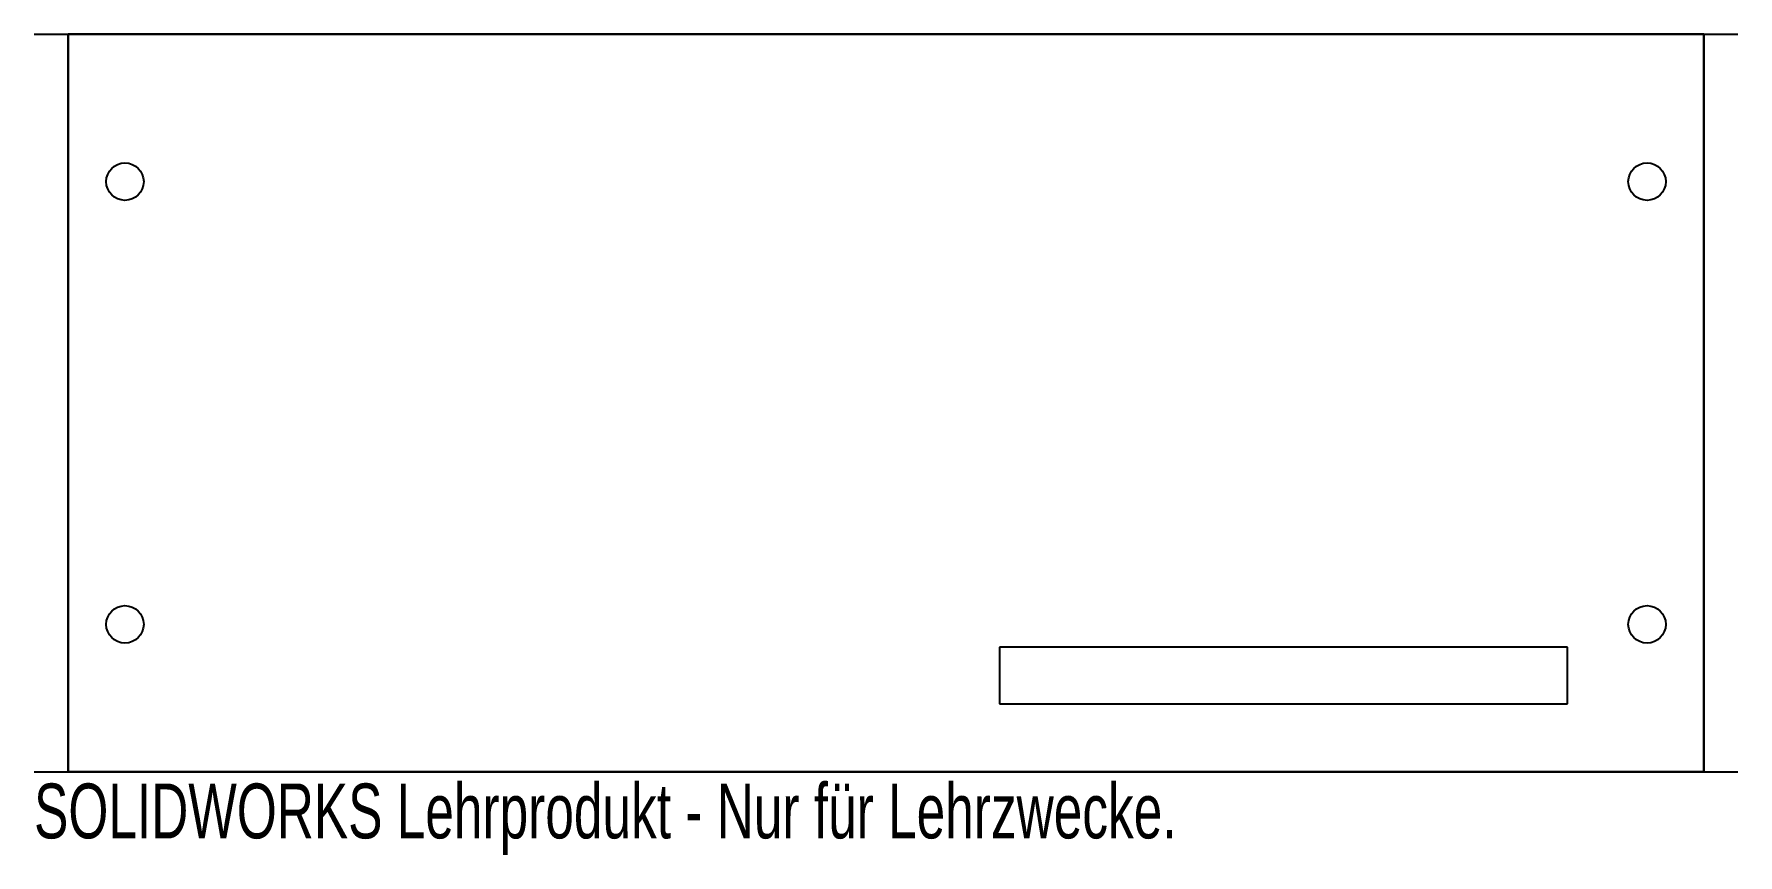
# Model space of a CAD drawing. Header units: millimetres. Extents: x -75 to 75, y -7 to 65.
import ezdxf

# ---------------------------------------------------------------- set-up
doc = ezdxf.new("R2010")
doc.units = ezdxf.units.MM
doc.styles.add('SLDTEXTSTYLE0', font='TXT', dxfattribs={"width": 0.7})

msp = doc.modelspace()

# ---------------------------------------------------------------- linework, layer by layer
at = {"color": 7, "linetype": 'Continuous', "lineweight": 25}
for p, q in [((-75, 65), (75, 65)), ((10, 11), (10, 6)), ((60, 11), (10, 11)), ((60, 6), (60, 11)), ((10, 6), (60, 6)), ((-75, 0), (75, 0))]:
    msp.add_line(p, q, dxfattribs=at)
at = {"color": 7, "linetype": 'Continuous'}
for p, q in [((72, 65), (-72, 65)), ((-72, 65), (-72, 0)), ((-72, 0), (-72, 65)), ((-72, 65), (72, 65)), ((72, 65), (72, 0)), ((72, 0), (72, 65)), ((72, 0), (-72, 0)), ((-72, 0), (72, 0))]:
    msp.add_line(p, q, dxfattribs=at)
at = {"color": 7, "linetype": 'Continuous', "lineweight": 25}
for centre in [(-67, 52), (67, 52), (-67, 13), (67, 13)]:
    msp.add_circle(centre, 1.65, dxfattribs=at)

# ---------------------------------------------------------------- texts
at = {"color": 7, "linetype": 'Continuous', "insert": (-75, -1.02), "char_height": 4.8336, "attachment_point": 1, "style": 'SLDTEXTSTYLE0'}
msp.add_mtext('SOLIDWORKS Lehrprodukt - Nur für Lehrzwecke.', dxfattribs=at)

doc.saveas('drawing.dxf')
